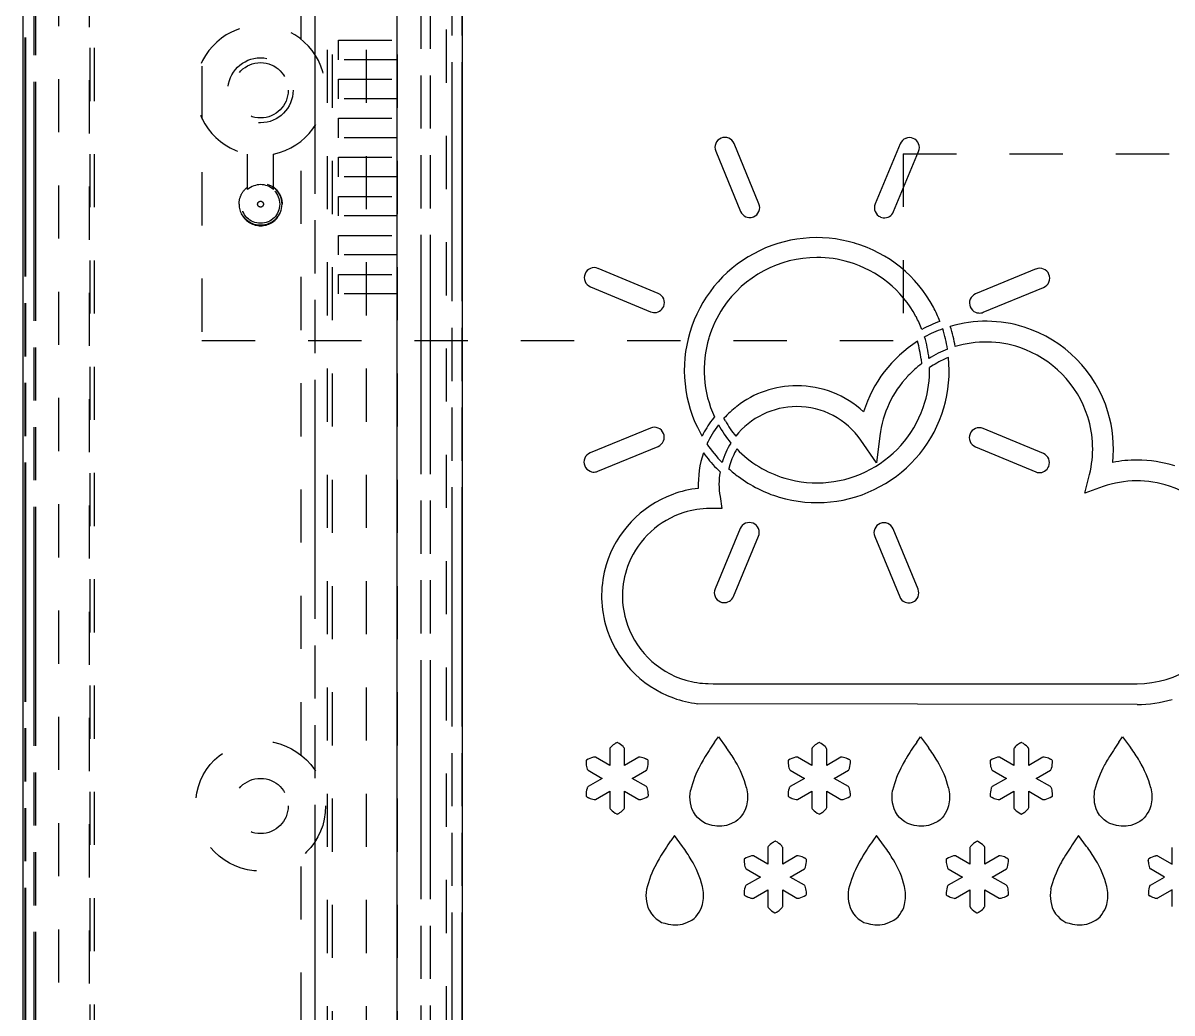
# Model space of a CAD drawing. Header units: millimetres. Extents: x 314 to 590, y -134 to 215.
# Drawn here: x 510.38 to 545.68, y 149.37 to 179.81 of the extents above; entities that cross this region are included whole.
import ezdxf

# ---------------------------------------------------------------- set-up
doc = ezdxf.new("R2010")
doc.units = ezdxf.units.MM
doc.header["$LTSCALE"] = 16.335
doc.linetypes.add('HIDDEN', pattern=[0.2, 0.1, -0.1])
doc.linetypes.add('PHANTOM', pattern=[0.8, 0.45, -0.05, 0.1, -0.05, 0.1, -0.05])
doc.layers.get('0').update_dxf_attribs({"linetype": 'CONTINUOUS'})
doc.layers.add('DEFAULT_2', color=8, linetype='HIDDEN')
doc.layers.add('DEFAULT_3', color=7, linetype='PHANTOM')

msp = doc.modelspace()

# ---------------------------------------------------------------- linework, layer by layer
at = {"color": 7, "linetype": 'Continuous'}
for p, q in [((523.875, 204.739), (523.875, 126.739)), ((510.375, 204.214), (510.375, 119.739)), ((531.66, 175.869), (532.425, 174.016)), ((532.989, 174.249), (532.224, 176.104)), ((537.331, 176.096), (536.561, 174.244)), ((537.126, 174.009), (537.896, 175.861)), ((535.757, 172.456), (535.757, 172.456)), ((529.897, 171.494), (528.044, 172.264)), ((541.503, 172.246), (539.648, 171.48)), ((527.81, 171.699), (529.662, 170.929)), ((539.879, 170.916), (541.735, 171.68)), ((539.482, 171.316), (539.482, 171.315)), ((537.971, 169.471), (537.985, 169.334)), ((538.346, 169.289), (538.23, 169.216)), ((529.657, 167.358), (527.803, 166.593)), ((531.621, 167.702), (531.547, 167.606)), ((531.957, 167.576), (531.913, 167.657)), ((536.702, 167.122), (536.599, 166.286)), ((541.728, 166.574), (539.875, 167.344)), ((528.034, 166.028), (529.889, 166.794)), ((536.599, 166.286), (536.122, 166.98)), ((539.641, 166.78), (541.493, 166.009)), ((531.681, 166.122), (531.794, 166.007)), ((532.093, 166.225), (532.059, 166.111)), ((543.007, 165.357), (543.149, 165.932)), ((531.794, 165.252), (531.853, 164.883)), ((543.566, 165.555), (543.007, 165.357)), ((531.853, 164.883), (531.479, 164.882)), ((532.412, 164.264), (531.641, 162.412)), ((536.547, 164.259), (536.547, 164.259)), ((537.878, 162.403), (537.112, 164.259)), ((532.206, 162.177), (532.976, 164.03)), ((536.548, 164.025), (537.314, 162.17)), ((531.433, 159.5), (531.583, 159.497)), ((531.583, 159.497), (544.607, 159.497)), ((544.61, 158.859), (531.107, 158.883)), ((531.628, 157.701), (531.743, 157.869)), ((531.743, 157.869), (531.987, 157.533)), ((537.837, 157.701), (537.952, 157.869)), ((537.952, 157.869), (538.196, 157.533)), ((544.048, 157.701), (544.162, 157.869)), ((544.162, 157.869), (544.407, 157.533)), ((528.405, 157.495), (528.405, 156.986)), ((528.558, 157.649), (528.548, 157.642)), ((528.567, 157.655), (528.558, 157.649)), ((528.576, 157.661), (528.567, 157.655)), ((528.585, 157.667), (528.576, 157.661)), ((528.594, 157.672), (528.585, 157.667)), ((528.823, 157.554), (528.815, 157.562)), ((528.831, 157.546), (528.823, 157.554)), ((528.838, 157.538), (528.831, 157.546)), ((528.862, 156.986), (528.862, 157.491)), ((534.614, 157.495), (534.614, 156.986)), ((534.767, 157.649), (534.757, 157.642)), ((534.776, 157.655), (534.767, 157.649)), ((534.785, 157.661), (534.776, 157.655)), ((534.794, 157.667), (534.785, 157.661)), ((534.802, 157.672), (534.794, 157.667)), ((535.032, 157.554), (535.024, 157.562)), ((535.04, 157.546), (535.032, 157.554)), ((535.047, 157.538), (535.04, 157.546)), ((535.071, 156.986), (535.071, 157.491)), ((540.822, 157.495), (540.822, 156.986)), ((540.975, 157.649), (540.966, 157.642)), ((540.985, 157.655), (540.975, 157.649)), ((540.994, 157.661), (540.985, 157.655)), ((541.003, 157.667), (540.994, 157.661)), ((541.011, 157.672), (541.003, 157.667)), ((541.255, 157.538), (541.248, 157.546)), ((541.28, 156.986), (541.28, 157.491)), ((527.913, 157.241), (527.902, 157.239)), ((528.405, 156.986), (527.964, 157.241)), ((529.3, 157.238), (528.862, 156.986)), ((529.513, 157.185), (529.502, 157.19)), ((529.523, 157.18), (529.513, 157.185)), ((529.533, 157.175), (529.523, 157.18)), ((529.542, 157.17), (529.533, 157.175)), ((529.551, 157.165), (529.542, 157.17)), ((534.121, 157.241), (534.111, 157.239)), ((534.614, 156.986), (534.172, 157.241)), ((535.508, 157.238), (535.071, 156.986)), ((535.722, 157.185), (535.711, 157.19)), ((535.732, 157.18), (535.722, 157.185)), ((535.742, 157.175), (535.732, 157.18)), ((535.751, 157.17), (535.742, 157.175)), ((535.76, 157.165), (535.751, 157.17)), ((540.33, 157.241), (540.32, 157.239)), ((540.822, 156.986), (540.381, 157.241)), ((541.717, 157.238), (541.28, 156.986)), ((541.931, 157.185), (541.92, 157.19)), ((541.941, 157.18), (541.931, 157.185)), ((541.951, 157.175), (541.941, 157.18)), ((541.96, 157.17), (541.951, 157.175)), ((541.969, 157.165), (541.96, 157.17)), ((527.676, 157.096), (527.676, 157.086)), ((527.676, 157.086), (527.677, 157.076)), ((527.677, 157.076), (527.677, 157.065)), ((527.677, 157.065), (527.678, 157.054)), ((527.678, 157.054), (527.679, 157.042)), ((527.739, 156.842), (528.176, 156.589)), ((529.091, 156.589), (529.532, 156.844)), ((529.559, 156.888), (529.562, 156.898)), ((533.885, 157.096), (533.885, 157.086)), ((533.885, 157.086), (533.886, 157.076)), ((533.886, 157.076), (533.886, 157.065)), ((533.886, 157.065), (533.887, 157.054)), ((533.887, 157.054), (533.888, 157.042)), ((533.948, 156.842), (534.385, 156.589)), ((535.3, 156.589), (535.741, 156.844)), ((535.768, 156.888), (535.771, 156.898)), ((540.094, 157.096), (540.094, 157.086)), ((540.094, 157.086), (540.094, 157.076)), ((540.094, 157.076), (540.095, 157.065)), ((540.095, 157.065), (540.096, 157.054)), ((540.096, 157.054), (540.097, 157.042)), ((540.156, 156.842), (540.594, 156.589)), ((541.509, 156.589), (541.95, 156.844)), ((541.976, 156.888), (541.98, 156.898)), ((528.176, 156.589), (527.739, 156.337)), ((529.532, 156.335), (529.091, 156.589)), ((534.385, 156.589), (533.948, 156.337)), ((535.741, 156.335), (535.3, 156.589)), ((540.594, 156.589), (540.156, 156.337)), ((541.95, 156.335), (541.509, 156.589)), ((527.71, 156.292), (527.706, 156.282)), ((527.964, 155.938), (528.405, 156.193)), ((528.405, 156.193), (528.405, 155.684)), ((528.862, 155.688), (528.862, 156.193)), ((528.862, 156.193), (529.3, 155.941)), ((529.589, 156.125), (529.588, 156.137)), ((529.59, 156.114), (529.589, 156.125)), ((529.59, 156.103), (529.59, 156.114)), ((529.591, 156.093), (529.59, 156.103)), ((529.591, 156.083), (529.591, 156.093)), ((530.87, 156.025), (530.877, 156.115)), ((530.877, 156.115), (530.885, 156.213)), ((532.609, 156.296), (532.639, 156.115)), ((532.639, 156.115), (532.639, 155.927)), ((533.919, 156.292), (533.915, 156.282)), ((534.172, 155.938), (534.614, 156.193)), ((534.614, 156.193), (534.614, 155.684)), ((535.071, 155.688), (535.071, 156.193)), ((535.071, 156.193), (535.508, 155.941)), ((535.798, 156.125), (535.797, 156.137)), ((535.799, 156.114), (535.798, 156.125)), ((535.799, 156.103), (535.799, 156.114)), ((535.8, 156.093), (535.799, 156.103)), ((535.8, 156.083), (535.8, 156.093)), ((537.078, 156.025), (537.086, 156.115)), ((537.086, 156.115), (537.093, 156.213)), ((538.817, 156.296), (538.848, 156.115)), ((538.848, 156.115), (538.848, 155.927)), ((540.127, 156.292), (540.124, 156.282)), ((540.381, 155.938), (540.822, 156.193)), ((540.822, 156.193), (540.822, 155.684)), ((541.28, 155.688), (541.28, 156.193)), ((541.28, 156.193), (541.717, 155.941)), ((542.006, 156.125), (542.005, 156.137)), ((542.007, 156.114), (542.006, 156.125)), ((542.008, 156.103), (542.007, 156.114)), ((542.008, 156.093), (542.008, 156.103)), ((542.009, 156.083), (542.008, 156.093)), ((543.289, 156.025), (543.297, 156.115)), ((543.297, 156.115), (543.304, 156.213)), ((545.028, 156.296), (545.058, 156.115)), ((545.058, 156.115), (545.058, 155.927)), ((527.716, 156.014), (527.725, 156.009)), ((527.725, 156.009), (527.734, 156.004)), ((527.734, 156.004), (527.744, 155.999)), ((527.744, 155.999), (527.754, 155.994)), ((527.754, 155.994), (527.765, 155.989)), ((529.353, 155.938), (529.363, 155.94)), ((530.877, 155.927), (530.87, 156.025)), ((530.885, 155.837), (530.877, 155.927)), ((530.93, 155.656), (530.885, 155.837)), ((532.609, 155.746), (532.579, 155.656)), ((532.639, 155.927), (532.609, 155.746)), ((533.925, 156.014), (533.934, 156.009)), ((533.934, 156.009), (533.943, 156.004)), ((533.943, 156.004), (533.953, 155.999)), ((533.953, 155.999), (533.963, 155.994)), ((533.963, 155.994), (533.974, 155.989)), ((535.562, 155.938), (535.572, 155.94)), ((537.086, 155.927), (537.078, 156.025)), ((537.093, 155.837), (537.086, 155.927)), ((537.139, 155.656), (537.093, 155.837)), ((538.817, 155.746), (538.787, 155.656)), ((538.848, 155.927), (538.817, 155.746)), ((540.134, 156.014), (540.142, 156.009)), ((540.142, 156.009), (540.152, 156.004)), ((540.152, 156.004), (540.161, 155.999)), ((540.161, 155.999), (540.172, 155.994)), ((540.172, 155.994), (540.183, 155.989)), ((541.771, 155.938), (541.781, 155.94)), ((543.297, 155.927), (543.289, 156.025)), ((543.304, 155.837), (543.297, 155.927)), ((543.349, 155.656), (543.304, 155.837)), ((545.028, 155.746), (544.998, 155.656)), ((545.058, 155.927), (545.028, 155.746)), ((528.429, 155.639), (528.436, 155.631)), ((528.673, 155.507), (528.682, 155.512)), ((528.682, 155.512), (528.691, 155.518)), ((528.691, 155.518), (528.7, 155.524)), ((528.7, 155.524), (528.709, 155.53)), ((528.709, 155.53), (528.719, 155.537)), ((530.975, 155.558), (530.93, 155.656)), ((531.035, 155.46), (530.975, 155.558)), ((531.103, 155.385), (531.035, 155.46)), ((531.178, 155.309), (531.103, 155.385)), ((532.405, 155.37), (532.345, 155.317)), ((532.458, 155.437), (532.405, 155.37)), ((532.503, 155.505), (532.458, 155.437)), ((532.548, 155.581), (532.503, 155.505)), ((532.579, 155.656), (532.548, 155.581)), ((534.638, 155.639), (534.645, 155.631)), ((534.882, 155.507), (534.891, 155.512)), ((534.891, 155.512), (534.899, 155.518)), ((534.899, 155.518), (534.909, 155.524)), ((534.909, 155.524), (534.918, 155.53)), ((534.918, 155.53), (534.928, 155.537)), ((537.184, 155.558), (537.139, 155.656)), ((537.244, 155.46), (537.184, 155.558)), ((537.312, 155.385), (537.244, 155.46)), ((537.387, 155.309), (537.312, 155.385)), ((538.614, 155.37), (538.554, 155.317)), ((538.667, 155.437), (538.614, 155.37)), ((538.712, 155.505), (538.667, 155.437)), ((538.757, 155.581), (538.712, 155.505)), ((538.787, 155.656), (538.757, 155.581)), ((540.847, 155.639), (540.854, 155.631)), ((541.091, 155.507), (541.099, 155.512)), ((541.099, 155.512), (541.108, 155.518)), ((541.108, 155.518), (541.117, 155.524)), ((541.117, 155.524), (541.127, 155.53)), ((541.127, 155.53), (541.137, 155.537)), ((543.395, 155.558), (543.349, 155.656)), ((543.455, 155.46), (543.395, 155.558)), ((543.523, 155.385), (543.455, 155.46)), ((543.598, 155.309), (543.523, 155.385)), ((544.825, 155.37), (544.765, 155.317)), ((544.878, 155.437), (544.825, 155.37)), ((544.923, 155.505), (544.878, 155.437)), ((544.968, 155.581), (544.923, 155.505)), ((544.998, 155.656), (544.968, 155.581)), ((531.261, 155.249), (531.178, 155.309)), ((531.351, 155.196), (531.261, 155.249)), ((531.449, 155.166), (531.351, 155.196)), ((531.555, 155.136), (531.449, 155.166)), ((531.63, 155.129), (531.555, 155.136)), ((531.698, 155.121), (531.63, 155.129)), ((531.848, 155.121), (531.698, 155.121)), ((531.916, 155.129), (531.848, 155.121)), ((531.991, 155.144), (531.916, 155.129)), ((532.127, 155.189), (531.991, 155.144)), ((532.277, 155.264), (532.127, 155.189)), ((532.345, 155.317), (532.277, 155.264)), ((537.47, 155.249), (537.387, 155.309)), ((537.56, 155.196), (537.47, 155.249)), ((537.658, 155.166), (537.56, 155.196)), ((537.763, 155.136), (537.658, 155.166)), ((537.839, 155.129), (537.763, 155.136)), ((537.907, 155.121), (537.839, 155.129)), ((538.057, 155.121), (537.907, 155.121)), ((538.125, 155.129), (538.057, 155.121)), ((538.2, 155.144), (538.125, 155.129)), ((538.336, 155.189), (538.2, 155.144)), ((538.486, 155.264), (538.336, 155.189)), ((538.554, 155.317), (538.486, 155.264)), ((543.681, 155.249), (543.598, 155.309)), ((543.771, 155.196), (543.681, 155.249)), ((543.869, 155.166), (543.771, 155.196)), ((543.974, 155.136), (543.869, 155.166)), ((544.05, 155.129), (543.974, 155.136)), ((544.117, 155.121), (544.05, 155.129)), ((544.268, 155.121), (544.117, 155.121)), ((544.335, 155.129), (544.268, 155.121)), ((544.411, 155.144), (544.335, 155.129)), ((544.546, 155.189), (544.411, 155.144)), ((544.697, 155.264), (544.546, 155.189)), ((544.765, 155.317), (544.697, 155.264)), ((530.391, 154.834), (530.277, 154.667)), ((530.636, 154.498), (530.391, 154.834)), ((536.6, 154.834), (536.485, 154.667)), ((536.845, 154.498), (536.6, 154.834)), ((542.811, 154.834), (542.696, 154.667)), ((543.055, 154.498), (542.811, 154.834)), ((533.262, 154.461), (533.262, 153.951)), ((533.415, 154.614), (533.405, 154.607)), ((533.425, 154.621), (533.415, 154.614)), ((533.434, 154.627), (533.425, 154.621)), ((533.442, 154.632), (533.434, 154.627)), ((533.451, 154.637), (533.442, 154.632)), ((533.695, 154.504), (533.688, 154.512)), ((533.72, 153.951), (533.72, 154.456)), ((539.471, 154.461), (539.471, 153.951)), ((539.624, 154.614), (539.614, 154.607)), ((539.633, 154.621), (539.624, 154.614)), ((539.642, 154.627), (539.633, 154.621)), ((539.651, 154.632), (539.642, 154.627)), ((539.66, 154.637), (539.651, 154.632)), ((539.904, 154.504), (539.897, 154.512)), ((539.928, 153.951), (539.928, 154.456)), ((545.682, 153.951), (545.682, 154.461)), ((532.533, 154.062), (532.534, 154.052)), ((532.534, 154.052), (532.534, 154.041)), ((532.534, 154.041), (532.535, 154.03)), ((532.535, 154.03), (532.536, 154.019)), ((532.536, 154.019), (532.537, 154.007)), ((532.77, 154.207), (532.76, 154.205)), ((533.262, 153.951), (532.821, 154.206)), ((534.157, 154.204), (533.72, 153.951)), ((534.37, 154.15), (534.36, 154.155)), ((534.381, 154.145), (534.37, 154.15)), ((534.391, 154.14), (534.381, 154.145)), ((534.4, 154.135), (534.391, 154.14)), ((534.408, 154.131), (534.4, 154.135)), ((538.742, 154.062), (538.742, 154.052)), ((538.742, 154.052), (538.743, 154.041)), ((538.743, 154.041), (538.743, 154.03)), ((538.743, 154.03), (538.744, 154.019)), ((538.744, 154.019), (538.745, 154.007)), ((538.979, 154.207), (538.968, 154.205)), ((539.471, 153.951), (539.03, 154.206)), ((540.366, 154.204), (539.928, 153.951)), ((540.579, 154.15), (540.568, 154.155)), ((540.59, 154.145), (540.579, 154.15)), ((540.599, 154.14), (540.59, 154.145)), ((540.609, 154.135), (540.599, 154.14)), ((540.617, 154.131), (540.609, 154.135)), ((544.953, 154.052), (544.953, 154.062)), ((544.954, 154.041), (544.953, 154.052)), ((544.954, 154.03), (544.954, 154.041)), ((544.955, 154.019), (544.954, 154.03)), ((544.956, 154.007), (544.955, 154.019)), ((545.179, 154.205), (545.189, 154.207)), ((545.24, 154.206), (545.682, 153.951)), ((532.596, 153.807), (533.033, 153.555)), ((533.948, 153.555), (534.39, 153.81)), ((534.416, 153.853), (534.419, 153.863)), ((538.805, 153.807), (539.242, 153.555)), ((540.157, 153.555), (540.598, 153.81)), ((540.625, 153.853), (540.628, 153.863)), ((545.453, 153.555), (545.016, 153.807)), ((531.287, 153.08), (531.257, 153.261)), ((532.567, 153.257), (532.564, 153.247)), ((533.033, 153.555), (532.596, 153.302)), ((534.39, 153.3), (533.948, 153.555)), ((537.496, 153.08), (537.466, 153.261)), ((538.776, 153.257), (538.772, 153.247)), ((539.242, 153.555), (538.805, 153.302)), ((540.598, 153.3), (540.157, 153.555)), ((543.707, 153.08), (543.677, 153.261)), ((544.983, 153.247), (544.987, 153.257)), ((545.016, 153.302), (545.453, 153.555)), ((529.526, 153.08), (529.518, 152.99)), ((529.518, 152.99), (529.526, 152.892)), ((529.533, 153.178), (529.526, 153.08)), ((529.526, 152.892), (529.533, 152.802)), ((531.257, 152.712), (531.287, 152.892)), ((531.287, 152.892), (531.287, 153.08)), ((532.574, 152.979), (532.582, 152.974)), ((532.582, 152.974), (532.591, 152.969)), ((532.591, 152.969), (532.601, 152.965)), ((532.601, 152.965), (532.611, 152.959)), ((532.611, 152.959), (532.622, 152.954)), ((532.821, 152.904), (533.262, 153.159)), ((533.262, 153.159), (533.262, 152.649)), ((533.72, 152.654), (533.72, 153.159)), ((533.72, 153.159), (534.157, 152.906)), ((534.21, 152.904), (534.221, 152.906)), ((534.446, 153.091), (534.445, 153.103)), ((534.447, 153.079), (534.446, 153.091)), ((534.448, 153.069), (534.447, 153.079)), ((534.448, 153.058), (534.448, 153.069)), ((534.448, 153.048), (534.448, 153.058)), ((535.734, 153.08), (535.727, 152.99)), ((535.727, 152.99), (535.734, 152.892)), ((535.742, 153.178), (535.734, 153.08)), ((535.734, 152.892), (535.742, 152.802)), ((537.466, 152.712), (537.496, 152.892)), ((537.496, 152.892), (537.496, 153.08)), ((538.782, 152.979), (538.791, 152.974)), ((538.791, 152.974), (538.8, 152.969)), ((538.8, 152.969), (538.81, 152.965)), ((538.81, 152.965), (538.82, 152.959)), ((538.82, 152.959), (538.831, 152.954)), ((539.03, 152.904), (539.471, 153.159)), ((539.471, 153.159), (539.471, 152.649)), ((539.928, 152.654), (539.928, 153.159)), ((539.928, 153.159), (540.366, 152.906)), ((540.419, 152.904), (540.429, 152.906)), ((540.655, 153.091), (540.654, 153.103)), ((540.656, 153.079), (540.655, 153.091)), ((540.656, 153.069), (540.656, 153.079)), ((540.657, 153.058), (540.656, 153.069)), ((540.657, 153.048), (540.657, 153.058)), ((541.945, 153.08), (541.938, 152.99)), ((541.938, 152.99), (541.945, 152.892)), ((541.953, 153.178), (541.945, 153.08)), ((541.945, 152.892), (541.953, 152.802)), ((543.677, 152.712), (543.707, 152.892)), ((543.707, 152.892), (543.707, 153.08)), ((545.002, 152.974), (544.993, 152.979)), ((545.011, 152.969), (545.002, 152.974)), ((545.021, 152.965), (545.011, 152.969)), ((545.031, 152.959), (545.021, 152.965)), ((545.042, 152.954), (545.031, 152.959)), ((545.682, 153.159), (545.24, 152.904)), ((545.682, 152.649), (545.682, 153.159)), ((529.533, 152.802), (529.578, 152.621)), ((529.578, 152.621), (529.624, 152.523)), ((529.624, 152.523), (529.684, 152.425)), ((531.152, 152.471), (531.197, 152.546)), ((531.197, 152.546), (531.227, 152.621)), ((531.227, 152.621), (531.257, 152.712)), ((533.287, 152.604), (533.294, 152.597)), ((535.742, 152.802), (535.787, 152.621)), ((535.787, 152.621), (535.832, 152.523)), ((535.832, 152.523), (535.892, 152.425)), ((537.36, 152.471), (537.406, 152.546)), ((537.406, 152.546), (537.436, 152.621)), ((537.436, 152.621), (537.466, 152.712)), ((539.495, 152.604), (539.502, 152.597)), ((541.953, 152.802), (541.998, 152.621)), ((541.998, 152.621), (542.043, 152.523)), ((542.043, 152.523), (542.103, 152.425)), ((543.571, 152.471), (543.616, 152.546)), ((543.616, 152.546), (543.646, 152.621)), ((543.646, 152.621), (543.677, 152.712)), ((529.684, 152.425), (529.752, 152.35)), ((529.752, 152.35), (529.827, 152.275)), ((529.827, 152.275), (529.91, 152.215)), ((529.91, 152.215), (530, 152.162)), ((530.775, 152.154), (530.926, 152.23)), ((530.926, 152.23), (530.994, 152.282)), ((530.994, 152.282), (531.054, 152.335)), ((531.054, 152.335), (531.106, 152.403)), ((531.106, 152.403), (531.152, 152.471)), ((533.531, 152.472), (533.539, 152.477)), ((533.539, 152.477), (533.548, 152.483)), ((533.548, 152.483), (533.557, 152.489)), ((533.557, 152.489), (533.567, 152.495)), ((533.567, 152.495), (533.576, 152.502)), ((535.892, 152.425), (535.96, 152.35)), ((535.96, 152.35), (536.036, 152.275)), ((536.036, 152.275), (536.118, 152.215)), ((536.118, 152.215), (536.209, 152.162)), ((536.984, 152.154), (537.135, 152.23)), ((537.135, 152.23), (537.202, 152.282)), ((537.202, 152.282), (537.263, 152.335)), ((537.263, 152.335), (537.315, 152.403)), ((537.315, 152.403), (537.36, 152.471)), ((539.74, 152.472), (539.748, 152.477)), ((539.748, 152.477), (539.757, 152.483)), ((539.757, 152.483), (539.766, 152.489)), ((539.766, 152.489), (539.775, 152.495)), ((539.775, 152.495), (539.785, 152.502)), ((542.103, 152.425), (542.171, 152.35)), ((542.171, 152.35), (542.246, 152.275)), ((542.246, 152.275), (542.329, 152.215)), ((542.329, 152.215), (542.42, 152.162)), ((543.195, 152.154), (543.345, 152.23)), ((543.345, 152.23), (543.413, 152.282)), ((543.413, 152.282), (543.473, 152.335)), ((543.473, 152.335), (543.526, 152.403)), ((543.526, 152.403), (543.571, 152.471)), ((530, 152.162), (530.098, 152.132)), ((530.098, 152.132), (530.203, 152.102)), ((530.203, 152.102), (530.278, 152.094)), ((530.278, 152.094), (530.346, 152.087)), ((530.346, 152.087), (530.497, 152.087)), ((530.497, 152.087), (530.564, 152.094)), ((530.564, 152.094), (530.64, 152.109)), ((530.64, 152.109), (530.775, 152.154)), ((536.209, 152.162), (536.307, 152.132)), ((536.307, 152.132), (536.412, 152.102)), ((536.412, 152.102), (536.487, 152.094)), ((536.487, 152.094), (536.555, 152.087)), ((536.555, 152.087), (536.705, 152.087)), ((536.705, 152.087), (536.773, 152.094)), ((536.773, 152.094), (536.849, 152.109)), ((536.849, 152.109), (536.984, 152.154)), ((542.42, 152.162), (542.517, 152.132)), ((542.517, 152.132), (542.623, 152.102)), ((542.623, 152.102), (542.698, 152.094)), ((542.698, 152.094), (542.766, 152.087)), ((542.766, 152.087), (542.916, 152.087)), ((542.916, 152.087), (542.984, 152.094)), ((542.984, 152.094), (543.06, 152.109)), ((543.06, 152.109), (543.195, 152.154))]:
    msp.add_line(p, q, dxfattribs=at)
for centre, radius, start, end in [((531.941, 175.988), 0.304, 112.1547, 157.5442), ((531.942, 175.988), 0.304, 67.3379, 112.434), ((531.944, 175.989), 0.303, 22.233, 67.5294), ((537.612, 175.98), 0.303, 112.1948, 157.6175), ((537.614, 175.98), 0.305, 67.3892, 112.5136), ((537.615, 175.981), 0.303, 22.1863, 67.5549), ((531.942, 175.987), 0.305, 157.4792, 202.6688), ((537.616, 175.978), 0.303, 337.2687, 22.7493), ((532.709, 174.132), 0.303, 337.1457, 22.8114), ((536.844, 174.127), 0.306, 157.4998, 247.3541), ((532.705, 174.129), 0.302, 202.1126, 247.5359), ((532.708, 174.139), 0.312, 247.6861, 263.9438), ((532.707, 174.13), 0.303, 264.0084, 292.5093), ((532.709, 174.13), 0.303, 292.0118, 337.3369), ((536.844, 174.125), 0.305, 247.2895, 263.8994), ((536.843, 174.127), 0.306, 264.0288, 337.3359), ((534.766, 169.166), 4.044, 73.2651, 118.5818), ((534.786, 169.158), 4.046, 28.2754, 73.5718), ((534.746, 169.155), 4.044, 118.2596, 163.5781), ((534.777, 169.122), 3.478, 90.1032, 146.1569), ((534.77, 169.159), 3.441, 73.345, 89.999), ((534.785, 169.156), 3.44, 28.272, 73.5842), ((527.925, 171.981), 0.303, 157.2692, 202.6184), ((527.926, 171.983), 0.304, 67.2035, 157.6882), ((541.619, 171.969), 0.3, 67.1253, 112.7072), ((541.621, 171.965), 0.303, 22.2782, 67.7615), ((541.619, 171.962), 0.305, 337.3302, 22.642), ((527.925, 171.979), 0.302, 202.2172, 247.6378), ((541.622, 171.96), 0.301, 291.9309, 337.5109), ((529.779, 171.211), 0.306, 337.4998, 67.3541), ((539.759, 171.199), 0.301, 157.2392, 202.9398), ((539.758, 171.202), 0.299, 111.6548, 157.6734), ((529.777, 171.204), 0.298, 247.3136, 264.205), ((529.779, 171.212), 0.307, 264.0259, 337.2828), ((534.759, 169.143), 3.452, 146.2811, 163.4729), ((534.946, 169.263), 3.855, 20.8704, 28.0292), ((539.761, 171.194), 0.302, 202.0238, 247.5318), ((539.766, 171.206), 0.314, 247.5484, 263.6972), ((539.763, 171.194), 0.302, 264.0798, 292.7172), ((534.819, 169.184), 3.397, 20.771, 28.1196), ((539.984, 166.684), 4.204, 109.959, 118.2303), ((539.969, 166.763), 3.876, 72.4669, 106.4893), ((534.74, 169.134), 4.044, 163.2686, 208.5783), ((539.96, 166.723), 3.915, 109.7798, 118.7007), ((534.794, 169.147), 4.042, 9.0617, 18.1569), ((534.841, 169.166), 4.237, 9.4543, 18.0721), ((539.946, 166.704), 3.94, 17.0583, 72.4135), ((534.74, 169.139), 3.434, 163.3234, 204.7393), ((539.954, 166.71), 3.919, 122.2859, 163.0402), ((534.807, 169.127), 3.182, 6.2076, 16.3515), ((534.802, 169.139), 3.431, 5.971, 17.2462), ((539.964, 166.734), 3.267, 71.4612, 106.787), ((539.948, 166.705), 3.299, 17.5895, 71.3565), ((539.975, 166.713), 3.293, 111.1722, 122.3038), ((539.979, 166.677), 3.08, 112.2426, 122.0181), ((534.804, 169.112), 4.03, 343.624, 5.9303), ((539.995, 166.671), 3.336, 127.0376, 136.7502), ((534.759, 169.136), 3.472, 343.4754, 1.3267), ((539.927, 166.725), 3.249, 136.6332, 172.9891), ((534.15, 165.664), 2.993, 89.9748, 127.9474), ((534.151, 165.63), 3.028, 47.2535, 89.9843), ((534.789, 169.12), 3.439, 298.2587, 343.5883), ((534.206, 165.581), 3.093, 127.8085, 137.8438), ((534.154, 165.636), 2.382, 90.0678, 141.9567), ((534.15, 165.626), 2.392, 34.4597, 89.956), ((534.793, 169.118), 4.043, 298.2536, 343.584), ((539.956, 166.718), 3.926, 353.8622, 16.9001), ((529.773, 167.074), 0.307, 67.5957, 112.3071), ((529.775, 167.078), 0.303, 22.1654, 67.4831), ((534.194, 165.627), 3.305, 143.2115, 153.2972), ((534.154, 165.617), 3.033, 142.6558, 155.6657), ((534.795, 169.148), 3.489, 208.9847, 220.1811), ((534.744, 169.128), 3.19, 209.1103, 219.3717), ((539.758, 167.063), 0.305, 67.2654, 157.6262), ((539.954, 166.717), 3.29, 346.1905, 17.4207), ((529.777, 167.076), 0.302, 337.4373, 22.8041), ((532.586, 167.987), 1.604, 209.4058, 213.058), ((539.756, 167.062), 0.303, 157.2692, 202.6184), ((529.774, 167.076), 0.305, 292.1262, 337.6225), ((534.743, 169.121), 4.04, 213.9181, 224.4183), ((534.135, 165.63), 2.373, 147.728, 163.7484), ((534.149, 165.61), 2.146, 149.067, 163.3382), ((534.768, 169.101), 3.428, 224.1516, 253.2714), ((539.756, 167.06), 0.302, 202.2172, 247.6378), ((527.913, 166.311), 0.3, 157.1627, 202.9169), ((527.917, 166.311), 0.304, 112.1495, 157.457), ((534.096, 165.629), 2.973, 160.9934, 182.4657), ((534.783, 169.114), 4.31, 215.7302, 223.9651), ((541.61, 166.292), 0.306, 337.4998, 67.3541), ((544.609, 162.621), 3.753, 89.9739, 101.5111), ((544.614, 162.631), 3.743, 71.9971, 90.0517), ((527.915, 166.306), 0.3, 201.7388, 247.6618), ((527.918, 166.305), 0.301, 247.1849, 264.004), ((527.918, 166.307), 0.303, 264.0819, 292.6581), ((533.925, 165.628), 2.164, 169.9179, 190.0051), ((534.907, 169.279), 4.261, 228.0519, 233.2862), ((534.773, 169.106), 3.434, 253.2141, 298.6172), ((541.611, 166.29), 0.305, 247.2895, 263.8994), ((541.61, 166.293), 0.307, 264.1201, 337.3198), ((534.747, 169.046), 3.978, 233.1338, 253.3565), ((544.61, 162.612), 3.123, 71.5174, 109.5449), ((531.502, 162.174), 3.351, 110.3224, 163.0227), ((531.481, 162.218), 3.303, 96.1854, 110.2434), ((534.772, 169.107), 4.044, 253.2635, 298.5833), ((544.599, 162.605), 3.134, 18.1168, 71.3555), ((531.484, 162.203), 2.679, 90.1032, 107.4303), ((531.499, 162.177), 2.709, 107.5589, 157.6997), ((532.693, 164.149), 0.304, 67.1557, 157.8057), ((532.693, 164.147), 0.306, 337.51, 67.3758), ((536.825, 164.142), 0.301, 157.2103, 202.8384), ((536.828, 164.143), 0.304, 112.031, 157.3696), ((536.83, 164.145), 0.303, 67.1673, 112.5896), ((536.833, 164.146), 0.3, 22.0603, 67.6305), ((531.468, 162.193), 3.313, 163.1586, 195.4813), ((531.471, 162.192), 2.677, 157.7846, 195.7251), ((531.921, 162.295), 0.304, 157.2734, 202.6142), ((531.921, 162.293), 0.303, 202.2786, 247.6688), ((531.924, 162.296), 0.306, 264.0679, 337.2968), ((537.592, 162.282), 0.3, 201.8943, 247.5683), ((537.597, 162.286), 0.304, 292.0496, 337.6991), ((537.601, 162.287), 0.3, 337.3241, 22.8021), ((531.924, 162.294), 0.305, 247.297, 263.9486), ((537.595, 162.284), 0.303, 247.2319, 264.0137), ((537.595, 162.284), 0.303, 264.0426, 292.6406), ((531.511, 162.217), 2.722, 195.9929, 253.6043), ((544.606, 162.623), 3.126, 270.0306, 335.9899), ((531.518, 162.224), 3.37, 195.7567, 249.9155), ((531.484, 162.157), 2.657, 253.7858, 268.886), ((531.483, 162.144), 3.283, 250.0254, 263.4249), ((544.613, 162.606), 3.747, 269.9559, 286.5775), ((528.466, 157.487), 0.0616, 137.3599, 172.4213), ((528.879, 157.141), 0.6, 123.4138, 139.7344), ((528.661, 157.576), 0.117, 103.3577, 125.1008), ((528.629, 157.649), 0.0412, 61.4106, 83.8182), ((528.317, 157.061), 0.707, 45.2026, 62.0175), ((528.733, 157.446), 0.14, 25.1435, 41.164), ((528.822, 157.489), 0.0409, 2.2739, 23.9036), ((539.788, 152.05), 9.926, 145.2957, 148.7934), ((526.981, 153.899), 6.186, 31.3868, 35.9777), ((534.675, 157.487), 0.0616, 137.3579, 172.4207), ((535.087, 157.141), 0.6, 123.4123, 139.7327), ((534.869, 157.576), 0.117, 103.3576, 125.0994), ((534.838, 157.649), 0.0412, 61.4097, 83.8183), ((534.526, 157.061), 0.707, 45.2008, 62.0164), ((534.941, 157.446), 0.14, 25.1421, 41.1622), ((535.03, 157.489), 0.0409, 2.2737, 23.9023), ((546.001, 152.048), 9.93, 145.2959, 148.792), ((533.192, 153.9), 6.184, 31.386, 35.9784), ((540.883, 157.487), 0.0616, 137.3584, 172.4207), ((541.296, 157.141), 0.6, 123.4156, 139.7332), ((541.078, 157.576), 0.117, 103.3708, 125.1063), ((541.047, 157.649), 0.0413, 61.4486, 83.8493), ((540.722, 157.045), 0.726, 43.5695, 61.6985), ((541.15, 157.446), 0.14, 25.1344, 41.1542), ((541.239, 157.489), 0.0409, 2.2725, 23.8949), ((552.208, 152.05), 9.926, 145.2957, 148.7934), ((539.401, 153.899), 6.186, 31.3868, 35.9777), ((527.792, 157.106), 0.116, 163.4035, 185.0512), ((527.714, 157.115), 0.0413, 121.4147, 143.9438), ((528.084, 156.518), 0.744, 104.0955, 121.7325), ((527.942, 157.105), 0.139, 86.7526, 102.2215), ((527.947, 157.209), 0.0359, 62.8609, 85.605), ((529.326, 157.177), 0.0663, 79.1072, 113.6251), ((529.241, 156.66), 0.591, 63.7268, 80.4653), ((529.502, 157.059), 0.117, 43.4308, 65.0379), ((528.847, 157.101), 0.743, 344.0941, 1.7359), ((529.548, 157.123), 0.0416, 1.4215, 23.8502), ((535.231, 154.839), 4.583, 149.0955, 151.8801), ((529.741, 155.576), 2.957, 14.0808, 31.4833), ((534.001, 157.106), 0.116, 163.4024, 185.0485), ((533.923, 157.115), 0.0414, 121.4102, 143.898), ((534.293, 156.518), 0.744, 104.1006, 121.7256), ((534.151, 157.105), 0.139, 86.7522, 102.2244), ((534.156, 157.209), 0.0358, 62.8445, 85.6043), ((535.535, 157.177), 0.0664, 79.1195, 113.6025), ((535.45, 156.66), 0.591, 63.7303, 80.4707), ((535.711, 157.059), 0.117, 43.4318, 65.0403), ((535.057, 157.101), 0.743, 344.0837, 1.7441), ((535.757, 157.123), 0.0415, 1.4327, 23.9036), ((541.442, 154.837), 4.586, 149.094, 151.8772), ((535.949, 155.576), 2.957, 14.0804, 31.4821), ((540.21, 157.106), 0.116, 163.3776, 185.0234), ((540.132, 157.115), 0.0415, 121.4235, 143.9031), ((540.501, 156.518), 0.743, 104.0994, 121.7369), ((540.36, 157.105), 0.139, 86.7523, 102.2196), ((540.365, 157.209), 0.0359, 62.8914, 85.6042), ((541.744, 157.177), 0.0664, 79.1252, 113.5929), ((541.659, 156.66), 0.591, 63.7277, 80.4718), ((541.919, 157.059), 0.117, 43.4384, 65.0348), ((541.265, 157.101), 0.744, 344.0911, 1.728), ((541.966, 157.123), 0.0415, 1.4178, 23.9003), ((547.651, 154.839), 4.583, 149.0955, 151.8801), ((542.16, 155.576), 2.957, 14.0808, 31.4833), ((528.269, 157.08), 0.591, 183.7359, 200.4742), ((527.778, 156.895), 0.0663, 199.116, 233.6246), ((529.513, 156.874), 0.036, 302.8326, 325.5539), ((529.426, 156.93), 0.139, 326.7063, 342.2007), ((534.133, 155.408), 3.346, 151.6044, 166.075), ((534.478, 157.08), 0.591, 183.7332, 200.4721), ((533.987, 156.895), 0.0663, 199.1139, 233.6244), ((535.722, 156.874), 0.036, 302.8325, 325.5505), ((535.635, 156.93), 0.139, 326.7025, 342.195), ((540.343, 155.407), 3.348, 151.6017, 166.0647), ((540.686, 157.08), 0.59, 183.7086, 200.4644), ((540.196, 156.895), 0.0662, 199.1093, 233.6455), ((541.931, 156.874), 0.0359, 302.9086, 325.6124), ((541.844, 156.93), 0.14, 326.7589, 342.2154), ((546.552, 155.408), 3.346, 151.6044, 166.075), ((528.403, 156.076), 0.726, 163.5596, 181.6948), ((527.718, 156.056), 0.0412, 181.4362, 203.8663), ((527.842, 156.247), 0.139, 145.0959, 161.1392), ((527.76, 156.302), 0.0408, 122.1995, 143.8532), ((529.495, 156.286), 0.0617, 17.3808, 52.4412), ((528.989, 156.102), 0.6, 3.4062, 19.7444), ((529.475, 156.073), 0.117, 343.3891, 5.0944), ((534.612, 156.076), 0.726, 163.5621, 181.6972), ((533.927, 156.056), 0.0412, 181.4385, 203.8668), ((534.051, 156.247), 0.139, 145.0971, 161.1413), ((533.969, 156.302), 0.0408, 122.1995, 143.8543), ((535.704, 156.286), 0.0617, 17.3868, 52.4419), ((535.198, 156.102), 0.6, 3.4089, 19.7504), ((535.684, 156.073), 0.116, 343.3484, 5.0978), ((540.82, 156.077), 0.726, 163.576, 181.7232), ((540.136, 156.056), 0.0412, 181.4649, 203.8896), ((540.259, 156.247), 0.139, 145.0895, 161.1501), ((540.178, 156.302), 0.0408, 122.1792, 143.8445), ((541.912, 156.286), 0.0617, 17.3542, 52.3602), ((541.406, 156.101), 0.601, 3.4255, 19.7266), ((541.893, 156.073), 0.116, 343.3561, 5.1135), ((527.765, 156.119), 0.116, 223.3413, 245.115), ((528.034, 156.527), 0.601, 243.4244, 259.7182), ((527.94, 155.995), 0.0617, 257.3415, 292.3503), ((529.319, 155.977), 0.0408, 242.2077, 263.8606), ((529.326, 156.075), 0.139, 265.1036, 281.1481), ((529.193, 156.647), 0.727, 283.572, 301.6974), ((529.553, 156.064), 0.0413, 301.4405, 323.8218), ((533.974, 156.119), 0.117, 223.372, 245.1123), ((534.243, 156.527), 0.601, 243.4251, 259.7153), ((534.149, 155.995), 0.0616, 257.3344, 292.3614), ((535.528, 155.977), 0.0409, 242.2386, 263.8641), ((535.535, 156.075), 0.14, 265.1059, 281.1421), ((535.402, 156.647), 0.726, 283.5663, 301.6954), ((535.762, 156.064), 0.0413, 301.4386, 323.8212), ((540.183, 156.119), 0.117, 223.3629, 245.1008), ((540.451, 156.526), 0.601, 243.4172, 259.7197), ((540.358, 155.996), 0.0618, 257.3542, 292.3319), ((541.736, 155.977), 0.041, 242.2531, 263.8647), ((541.744, 156.075), 0.14, 265.1063, 281.1407), ((541.611, 156.646), 0.726, 283.5669, 301.6977), ((541.971, 156.064), 0.0413, 301.4425, 323.8079), ((528.441, 155.685), 0.0358, 182.7979, 205.558), ((528.533, 155.732), 0.139, 206.71, 222.2068), ((528.97, 156.148), 0.743, 224.0921, 241.7414), ((528.638, 155.53), 0.0415, 241.4273, 263.9109), ((528.606, 155.602), 0.117, 283.447, 305.0475), ((528.408, 156.01), 0.566, 303.3468, 320.8244), ((528.796, 155.696), 0.0663, 319.0845, 353.5615), ((534.649, 155.685), 0.0358, 182.7982, 205.5594), ((534.741, 155.732), 0.139, 206.7114, 222.2086), ((535.179, 156.148), 0.743, 224.0939, 241.7425), ((534.847, 155.53), 0.0415, 241.4282, 263.9108), ((534.815, 155.602), 0.117, 283.4472, 305.0489), ((534.617, 156.01), 0.566, 303.3483, 320.8261), ((535.005, 155.696), 0.0664, 319.0865, 353.562), ((540.858, 155.685), 0.0358, 182.7982, 205.5592), ((540.95, 155.732), 0.139, 206.7112, 222.2079), ((541.388, 156.149), 0.743, 224.0943, 241.7346), ((541.056, 155.53), 0.0414, 241.4149, 263.9018), ((541.024, 155.602), 0.117, 283.4037, 305.0345), ((540.808, 156.029), 0.591, 303.7273, 320.4537), ((541.214, 155.696), 0.0664, 319.0966, 353.5652), ((538.44, 149.013), 9.93, 145.2976, 148.7939), ((533.518, 154.542), 0.117, 103.3828, 125.1213), ((533.486, 154.614), 0.0413, 61.4512, 83.8512), ((533.162, 154.012), 0.726, 43.55, 61.7008), ((544.65, 149.013), 9.931, 145.2972, 148.793), ((539.727, 154.542), 0.117, 103.3774, 125.1106), ((539.695, 154.614), 0.0412, 61.4186, 83.8199), ((539.37, 154.01), 0.727, 43.5745, 61.6894), ((550.86, 149.013), 9.93, 145.2976, 148.7939), ((525.628, 150.863), 6.188, 31.3911, 35.9802), ((533.323, 154.452), 0.0617, 137.3703, 172.4233), ((533.736, 154.106), 0.601, 123.4283, 139.7438), ((533.59, 154.412), 0.14, 25.0987, 41.1277), ((533.679, 154.454), 0.041, 2.2621, 23.858), ((531.839, 150.864), 6.186, 31.3909, 35.9818), ((539.532, 154.452), 0.0616, 137.358, 172.4197), ((539.945, 154.106), 0.601, 123.4182, 139.7333), ((539.799, 154.412), 0.14, 25.116, 41.1478), ((539.888, 154.454), 0.041, 2.2646, 23.8747), ((538.048, 150.863), 6.188, 31.3911, 35.9802), ((532.781, 152.373), 3.346, 151.6043, 166.0755), ((533.88, 151.804), 4.584, 149.0961, 151.8803), ((528.39, 152.542), 2.956, 14.0806, 31.4876), ((532.649, 154.072), 0.116, 163.4027, 185.051), ((533.126, 154.046), 0.591, 183.7413, 200.4828), ((532.571, 154.081), 0.0414, 121.4041, 143.8857), ((532.941, 153.483), 0.744, 104.1012, 121.7211), ((532.799, 154.071), 0.139, 86.7522, 102.2241), ((532.804, 154.174), 0.0358, 62.8445, 85.6042), ((534.183, 154.143), 0.0664, 79.0878, 113.5335), ((534.098, 153.625), 0.591, 63.7293, 80.4487), ((534.359, 154.025), 0.116, 43.3454, 65.0321), ((533.705, 154.067), 0.743, 344.0899, 1.7476), ((534.406, 154.088), 0.0412, 1.4143, 23.9855), ((538.991, 152.372), 3.347, 151.6028, 166.0685), ((540.09, 151.803), 4.585, 149.0951, 151.8785), ((534.599, 152.542), 2.955, 14.0764, 31.4873), ((538.858, 154.072), 0.116, 163.4017, 185.0453), ((539.311, 154.04), 0.566, 183.3553, 200.8279), ((538.78, 154.081), 0.0415, 121.4174, 143.8908), ((539.15, 153.483), 0.744, 104.0991, 121.7323), ((539.008, 154.071), 0.139, 86.7523, 102.2182), ((539.013, 154.174), 0.0359, 62.8968, 85.6044), ((540.392, 154.143), 0.0666, 79.1081, 113.4967), ((540.307, 153.625), 0.592, 63.7327, 80.4574), ((540.568, 154.025), 0.116, 43.3352, 65.0346), ((539.913, 154.067), 0.743, 344.0897, 1.7269), ((540.615, 154.088), 0.0412, 1.3947, 23.9813), ((545.2, 152.373), 3.346, 151.6043, 166.0755), ((546.3, 151.804), 4.584, 149.0961, 151.8803), ((540.81, 152.542), 2.956, 14.0806, 31.4876), ((545.069, 154.072), 0.116, 163.4027, 185.051), ((545.546, 154.046), 0.591, 183.7413, 200.4828), ((544.991, 154.081), 0.0414, 121.4041, 143.8857), ((545.361, 153.483), 0.744, 104.1012, 121.7211), ((545.219, 154.071), 0.139, 86.7522, 102.2241), ((545.224, 154.174), 0.0358, 62.8445, 85.6042), ((532.635, 153.861), 0.0665, 199.1375, 233.5751), ((534.37, 153.84), 0.0358, 302.7045, 325.5152), ((534.284, 153.896), 0.139, 326.6714, 342.2001), ((538.844, 153.861), 0.0665, 199.0931, 233.5083), ((540.579, 153.84), 0.0357, 302.7729, 325.5678), ((540.492, 153.896), 0.139, 326.7187, 342.2126), ((545.055, 153.861), 0.0665, 199.1375, 233.5751), ((533.26, 153.042), 0.726, 163.5564, 181.6937), ((532.699, 153.212), 0.14, 145.1161, 161.1374), ((532.618, 153.268), 0.041, 122.2769, 143.8764), ((534.352, 153.251), 0.0617, 17.3783, 52.4246), ((533.847, 153.067), 0.6, 3.4029, 19.7414), ((539.458, 153.043), 0.715, 163.4289, 181.8485), ((538.908, 153.212), 0.14, 145.1725, 161.1711), ((538.827, 153.268), 0.041, 122.3376, 143.9357), ((540.561, 153.251), 0.0617, 17.3549, 52.3517), ((540.054, 153.067), 0.601, 3.425, 19.7257), ((545.68, 153.042), 0.726, 163.5564, 181.6937), ((545.119, 153.212), 0.14, 145.1161, 161.1374), ((545.037, 153.268), 0.041, 122.2769, 143.8764), ((532.576, 153.021), 0.0412, 181.4376, 203.8595), ((532.623, 153.085), 0.117, 223.3821, 245.115), ((532.891, 153.491), 0.6, 243.4244, 259.7526), ((532.797, 152.961), 0.0615, 257.3737, 292.4785), ((534.176, 152.942), 0.0408, 242.2076, 263.8652), ((534.184, 153.04), 0.139, 265.1088, 281.1569), ((534.05, 153.613), 0.727, 283.5864, 301.6896), ((534.41, 153.029), 0.0414, 301.4265, 323.759), ((534.332, 153.038), 0.117, 343.3593, 5.0852), ((538.784, 153.021), 0.0412, 181.441, 203.8599), ((538.831, 153.085), 0.117, 223.373, 245.1036), ((539.099, 153.491), 0.599, 243.4169, 259.7578), ((539.006, 152.961), 0.0617, 257.3959, 292.4451), ((540.385, 152.942), 0.041, 242.2587, 263.8705), ((540.392, 153.041), 0.14, 265.1123, 281.1475), ((540.259, 153.612), 0.727, 283.5772, 301.6907), ((540.619, 153.029), 0.0413, 301.4273, 323.7744), ((540.541, 153.038), 0.117, 343.3692, 5.1066), ((544.995, 153.021), 0.0412, 181.4376, 203.8595), ((545.042, 153.085), 0.117, 223.3821, 245.115), ((545.31, 153.491), 0.6, 243.4244, 259.7526), ((545.217, 152.961), 0.0615, 257.3737, 292.4785), ((533.298, 152.651), 0.0359, 182.7979, 205.5584), ((533.39, 152.698), 0.139, 206.7104, 222.2072), ((533.828, 153.114), 0.744, 224.0944, 241.731), ((533.248, 152.994), 0.591, 303.7383, 320.4631), ((533.654, 152.661), 0.0664, 319.1063, 353.5664), ((539.507, 152.651), 0.0358, 182.7993, 205.5668), ((539.599, 152.698), 0.139, 206.7191, 222.2178), ((540.036, 153.114), 0.744, 224.1053, 241.7402), ((539.474, 152.975), 0.566, 303.3489, 320.8233), ((539.863, 152.661), 0.0664, 319.0823, 353.5595), ((533.495, 152.496), 0.0414, 241.4088, 263.8975), ((533.464, 152.568), 0.117, 283.4078, 305.0457), ((539.704, 152.496), 0.0414, 241.4186, 263.9002), ((539.673, 152.568), 0.117, 283.45, 305.0503)]:
    msp.add_arc(centre, radius, start, end, dxfattribs=at)
at = {"layer": 'DEFAULT_2', "color": 8, "linetype": 'HIDDEN'}
for p, q in [((519.725, 208.389), (519.725, 123.089)), ((520.925, 208.389), (520.925, 123.089)), ((519.875, 208.239), (519.875, 123.239)), ((521.875, 208.239), (521.875, 123.239)), ((523.375, 205.739), (523.375, 125.739)), ((511.47, 204.218), (511.47, 115.259)), ((512.405, 204.183), (512.405, 115.294)), ((512.439, 115.336), (512.439, 204.141)), ((512.571, 115.337), (512.571, 204.14)), ((515.875, 201.355), (515.875, 170.049)), ((518.925, 179.3), (518.925, 198.177)), ((520.075, 178.679), (520.075, 179.279)), ((520.075, 179.279), (521.875, 179.279)), ((521.875, 178.679), (520.075, 178.679)), ((520.075, 177.479), (520.075, 178.079)), ((520.075, 178.079), (521.875, 178.079)), ((521.875, 177.479), (520.075, 177.479)), ((520.075, 176.279), (520.075, 176.879)), ((520.075, 176.879), (521.875, 176.879)), ((521.875, 176.279), (520.075, 176.279)), ((518.925, 157.3), (518.925, 176.177)), ((517.275, 174.686), (517.275, 175.779)), ((518.075, 174.686), (518.075, 175.779)), ((520.075, 175.079), (520.075, 175.679)), ((520.075, 175.679), (521.875, 175.679)), ((537.425, 175.789), (537.425, 170.049)), ((537.425, 175.789), (563.325, 175.789)), ((521.875, 175.079), (520.075, 175.079)), ((520.075, 173.879), (520.075, 174.479)), ((520.075, 174.479), (521.875, 174.479)), ((521.875, 173.879), (520.075, 173.879)), ((520.075, 172.679), (520.075, 173.279)), ((520.075, 173.279), (521.875, 173.279)), ((521.875, 172.679), (520.075, 172.679)), ((520.075, 171.479), (520.075, 172.079)), ((520.075, 172.079), (521.875, 172.079)), ((521.875, 171.479), (520.075, 171.479)), ((515.875, 170.049), (537.425, 170.049)), ((518.925, 132.647), (518.925, 154.177))]:
    msp.add_line(p, q, dxfattribs=at)
at = {"layer": 'DEFAULT_2', "color": 8, "linetype": 'Continuous'}
msp.add_line((521.875, 123.239), (521.875, 208.239), dxfattribs=at)
at = {"layer": 'DEFAULT_2', "color": 8, "linetype": 'HIDDEN'}
for centre, radius in [((517.675, 177.739), 1), ((517.675, 177.739), 0.85), ((517.675, 174.239), 0.65), ((517.675, 174.239), 0.589), ((517.675, 155.739), 2), ((517.675, 155.739), 0.85)]:
    msp.add_circle(centre, radius, dxfattribs=at)
at = {"layer": 'DEFAULT_2', "color": 8, "linetype": 'PHANTOM'}
msp.add_circle((517.675, 174.239), 0.0895, dxfattribs=at)
at = {"layer": 'DEFAULT_2', "color": 8, "linetype": 'HIDDEN'}
for centre, radius, start, end in [((517.675, 177.739), 2, 281.537, 258.463), ((517.675, 174.239), 0.6, 48.1897, 131.8103), ((517.677, 174.238), 0.662, 179.9808, 0.0192)]:
    msp.add_arc(centre, radius, start, end, dxfattribs=at)
for points, knots in [([(518.075, 174.767), (518.156, 174.706), (518.291, 174.545), (518.338, 174.34), (518.338, 174.239)], [0, 0, 0, 0, 0.499007, 1, 1, 1, 1]), ([(517.015, 174.239), (517.015, 174.34), (517.062, 174.544), (517.196, 174.705), (517.275, 174.765)], [0, 0, 0, 0, 0.503169, 1, 1, 1, 1])]:
    msp.add_open_spline(points, degree=3, knots=knots, dxfattribs=at)
at = {"layer": 'DEFAULT_3', "color": 7, "linetype": 'PHANTOM'}
for p, q in [((519.355, 122.289), (519.355, 209.189)), ((522.606, 126.739), (522.606, 204.739)), ((522.895, 126.739), (522.895, 204.739)), ((523.556, 204.739), (523.556, 126.739)), ((523.856, 204.739), (523.856, 126.739)), ((510.447, 119.739), (510.447, 204.142)), ((510.467, 119.739), (510.467, 204.14)), ((510.707, 204.14), (510.707, 119.739)), ((510.758, 204.14), (510.758, 119.739))]:
    msp.add_line(p, q, dxfattribs=at)

doc.saveas('drawing.dxf')
